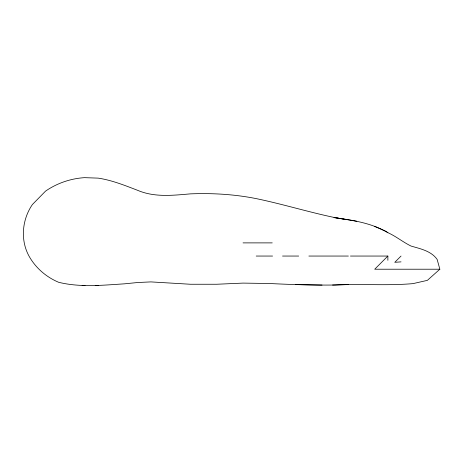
<?xml version="1.0" encoding="UTF-8"?>
<svg xmlns="http://www.w3.org/2000/svg" width="463" height="463" viewBox="0 0 463 463"><rect width="100%" height="100%" fill="white"/><g stroke="black" fill="none" stroke-linecap="round" stroke-linejoin="round"><path stroke-width="0.69" d="M387.872 260.31L387.872 256.051L374.706 269.217L439.85 269.217L437.153 259.436C431.203 250.929 420.363 248.799 411.034 246.056C402.978 242.114 396.05 236.338 387.872 232.663C371.997 223.172 353.292 220.272 335.206 217.766L334.124 217.633L335.206 217.766M401.033 256.051L394.771 262.313L401.033 261.867M439.85 269.217L427.366 280.364L412.955 283.628C387.091 285.868 361.105 283.68 335.206 285.011C313.248 285.289 291.296 284.577 269.373 283.506L243.04 283.101L216.707 284.253L190.374 284.253L150.88 281.903L137.714 282.517L124.547 283.825C102.798 285.196 80.44 287.564 59.015 282.384L58.714 282.32C46.254 277.117 35.553 267.863 28.99 256.051C20.169 239.909 22.102 219.543 32.381 204.548L45.548 191.115L46.879 190.218C58.083 182.856 71.07 178.515 84.445 177.659L98.214 178.133C111.814 180.182 124.599 185.327 137.361 190.218L137.714 190.362C154.48 197.504 172.786 195.386 190.374 193.87C212.401 192.99 234.567 194.298 256.207 198.615C282.754 204.102 308.676 212.147 335.206 217.668L356.823 221.268M348.373 284.595L332.561 285.029M243.04 242.884L272.238 242.884M256.207 256.051L272.574 256.051M282.54 256.051L298.693 256.051M308.873 256.051L348.373 256.051M350.433 256.051L387.872 256.051M95.222 285.376L98.214 285.376M322.04 285.069L295.707 284.577M82.096 285.335L85.047 285.434M335.206 217.668L345.456 219.468M374.706 226.424L386.142 231.448L387.872 232.756"/></g></svg>
